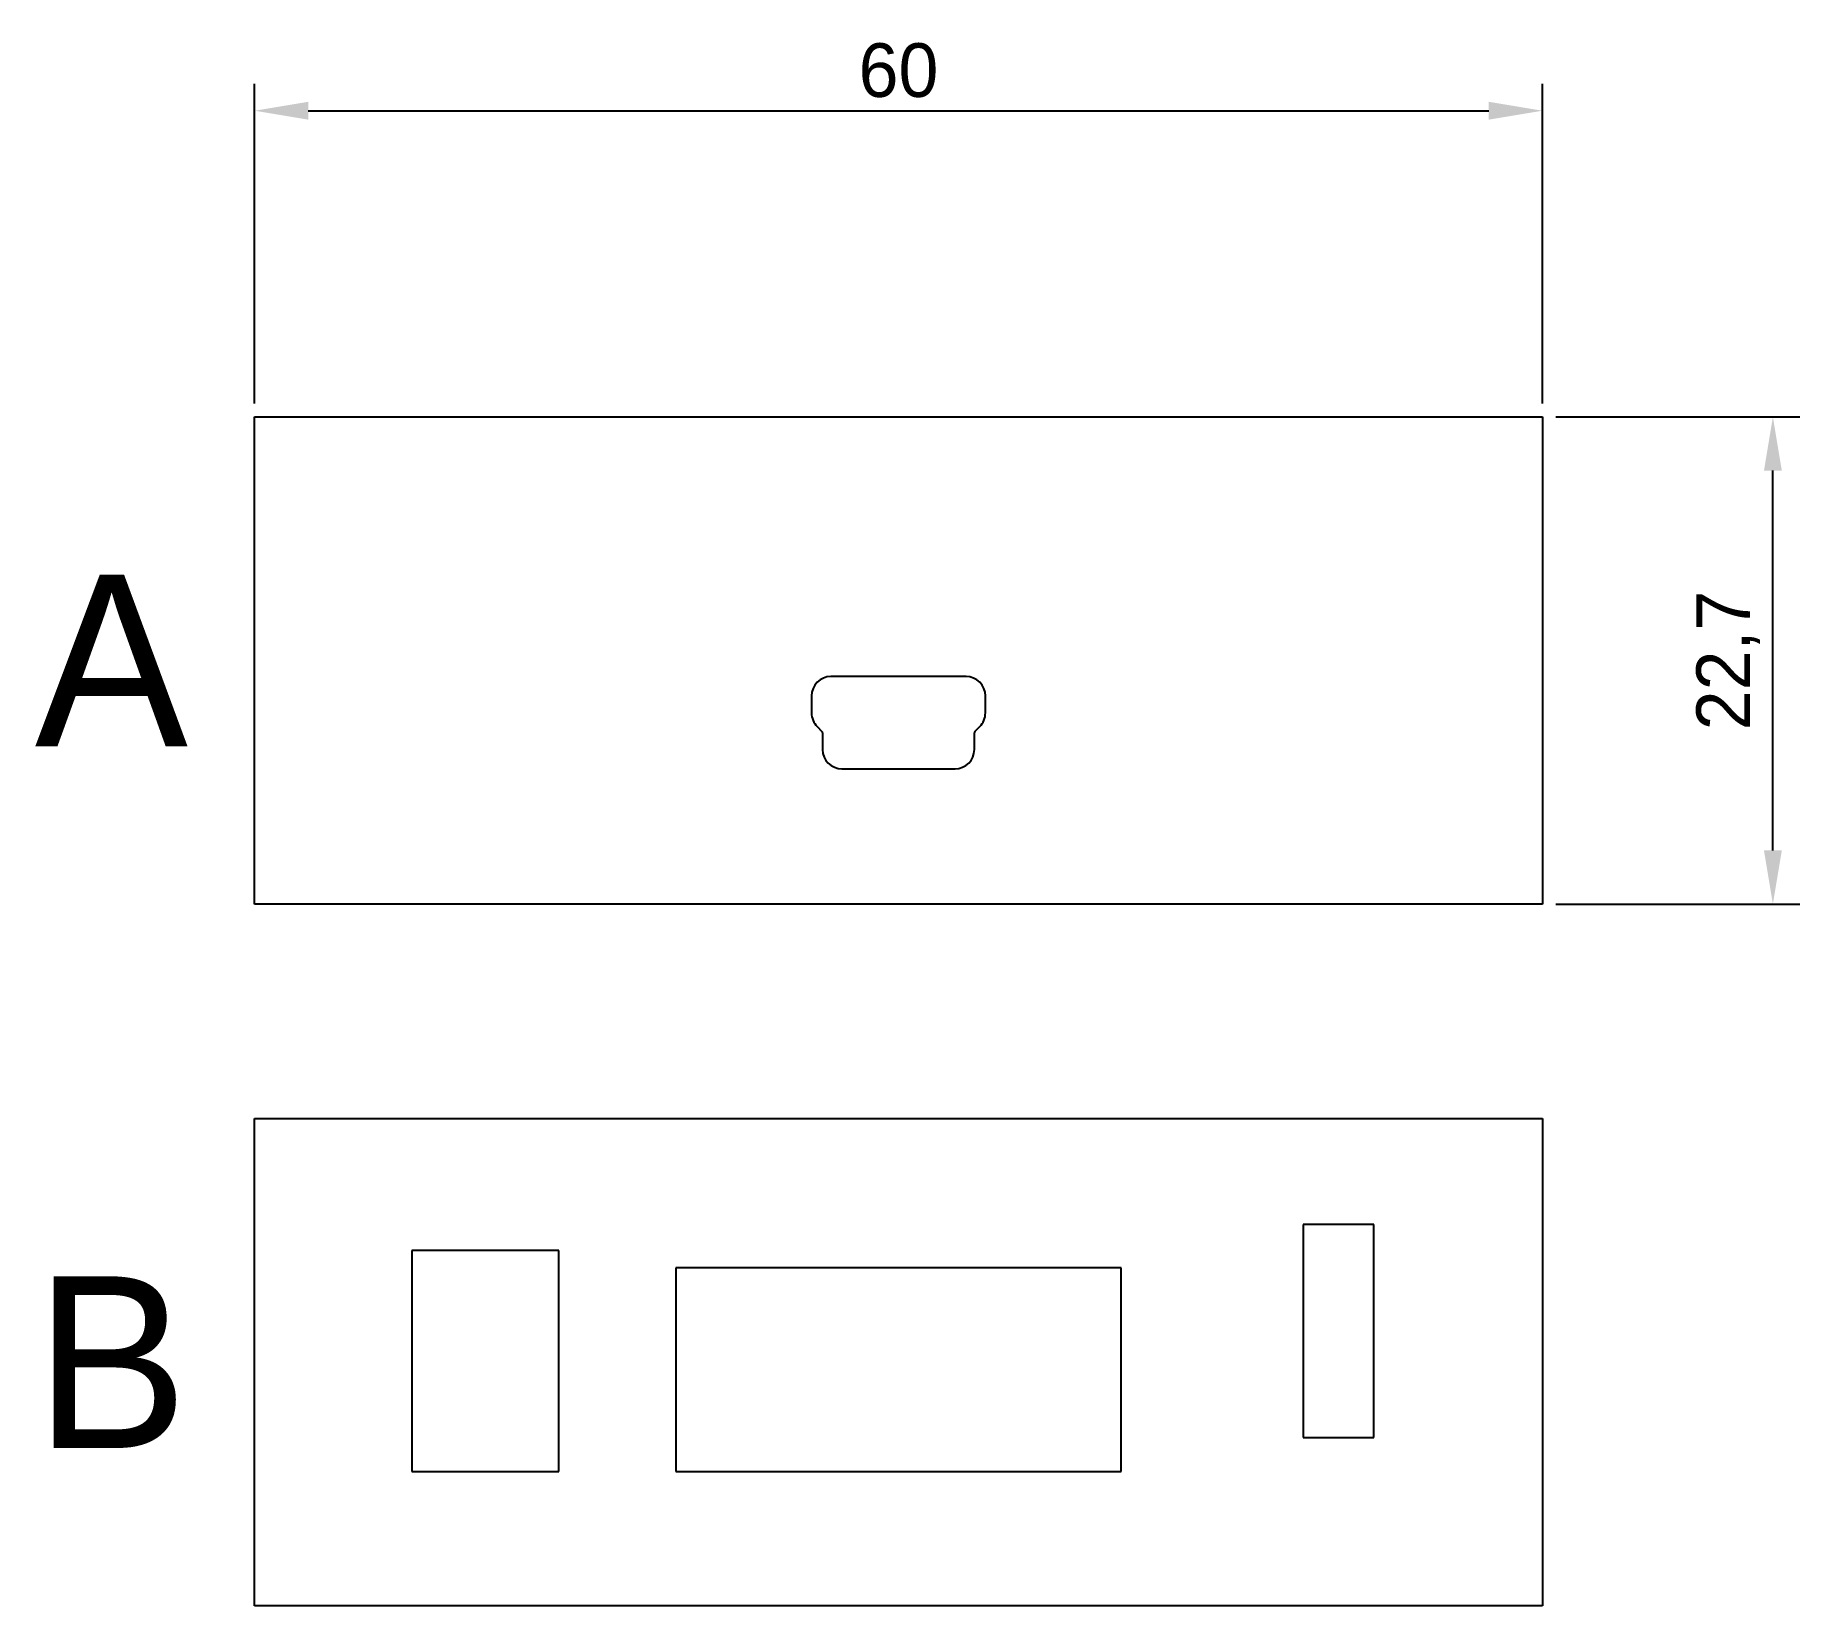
# Model space of a CAD drawing. Header units: millimetres. Extents: x -10.2 to 72, y 0 to 73.2.
import ezdxf

# ---------------------------------------------------------------- set-up
doc = ezdxf.new("R2010")
doc.units = ezdxf.units.MM
doc.dimstyles.new('ISO-25', dxfattribs={"dimtxt": 2.5, "dimasz": 2.5, "dimexe": 1.25, "dimexo": 0.625, "dimtad": 1, "dimtxsty": 'Standard', "dimcen": 2.5, "dimadec": 0, "dimazin": 0, "dimtfac": 1, "dimtmove": 0, "dimatfit": 3, "dimfxl": 1, "dimarcsym": 0})

# ---------------------------------------------------------------- blocks, each defined once
blk = doc.blocks.new('*D1')
at = {"color": 0, "lineweight": -2}
for p, q in [((0, 56.025), (0, 70.921)), ((60, 56.025), (60, 70.921)), ((2.5, 69.671), (57.5, 69.671))]:
    blk.add_line(p, q, dxfattribs=at)
at = {"color": 0}
for points in [[(2.5, 70.087), (2.5, 69.254), (0, 69.671)], [(57.5, 70.087), (57.5, 69.254), (60, 69.671)]]:
    blk.add_solid(points, dxfattribs=at)
at = {"layer": 'Defpoints', "color": 0}
for p in [(60, 69.671), (0, 55.4), (60, 55.4)]:
    blk.add_point(p, dxfattribs=at)
at = {"color": 0, "insert": (30, 71.546), "char_height": 2.5, "attachment_point": 5}
blk.add_mtext('60', dxfattribs=at)
blk = doc.blocks.new('*D2')
at = {"color": 0, "lineweight": -2}
for p, q in [((60.625, 55.4), (71.991, 55.4)), ((70.741, 35.2), (70.741, 52.9)), ((60.625, 32.7), (71.991, 32.7))]:
    blk.add_line(p, q, dxfattribs=at)
at = {"color": 0}
for points in [[(70.324, 52.9), (71.157, 52.9), (70.741, 55.4)], [(70.324, 35.2), (71.157, 35.2), (70.741, 32.7)]]:
    blk.add_solid(points, dxfattribs=at)
at = {"layer": 'Defpoints', "color": 0}
for p in [(60, 55.4), (70.741, 55.4), (60, 32.7)]:
    blk.add_point(p, dxfattribs=at)
at = {"color": 0, "insert": (68.657, 44.05), "char_height": 2.5, "attachment_point": 5, "rotation": 90}
blk.add_mtext('22,7', dxfattribs=at)

msp = doc.modelspace()

# ---------------------------------------------------------------- linework, layer by layer
for p, q in [((0, 32.7), (0, 55.4)), ((0, 55.4), (60, 55.4)), ((60, 55.4), (60, 32.7)), ((33.15, 43.3), (26.85, 43.3)), ((25.95, 42.4), (25.95, 41.603)), ((34.05, 41.603), (34.05, 42.4)), ((26.211, 40.97), (26.436, 40.742)), ((26.465, 40.672), (26.465, 39.9)), ((33.535, 39.9), (33.535, 40.672)), ((33.564, 40.742), (33.789, 40.97)), ((27.365, 39), (32.635, 39)), ((60, 32.7), (0, 32.7)), ((0, 0), (0, 22.7)), ((0, 22.7), (60, 22.7)), ((60, 22.7), (60, 0)), ((52.155, 17.76), (48.855, 17.76)), ((48.855, 17.76), (48.855, 7.84)), ((52.155, 7.84), (52.155, 17.76)), ((7.33, 16.55), (7.33, 6.25)), ((14.17, 16.55), (7.33, 16.55)), ((14.17, 6.25), (14.17, 16.55)), ((40.38, 15.75), (19.62, 15.75)), ((19.62, 15.75), (19.62, 6.25)), ((40.38, 6.25), (40.38, 15.75)), ((48.855, 7.84), (52.155, 7.84)), ((7.33, 6.25), (14.17, 6.25)), ((19.62, 6.25), (40.38, 6.25)), ((60, 0), (0, 0))]:
    msp.add_line(p, q)
for centre, radius, start, end in [((26.85, 42.4), 0.9, 90, 180), ((33.15, 42.4), 0.9, 360, 90), ((26.85, 41.603), 0.9, 180, 224.72321), ((33.15, 41.603), 0.9, 315.27679, 0), ((26.365, 40.672), 0.1, 0, 44.72321), ((33.635, 40.672), 0.1, 135.27679, 180), ((27.365, 39.9), 0.9, 180, 270), ((32.635, 39.9), 0.9, 270, 360)]:
    msp.add_arc(centre, radius, start, end)

# ---------------------------------------------------------------- texts
at = {"char_height": 8, "width": 10.23866, "attachment_point": 4}
for s, insert in [('A', (-10.239, 44.05)), ('B', (-10.239, 11.35))]:
    msp.add_mtext(s, dxfattribs=dict(at, insert=insert))

# ---------------------------------------------------------------- dimensions: what is measured, and where the dimension line sits
dim = msp.add_linear_dim(base=(60, 69.671), p1=(0, 55.4), p2=(60, 55.4), dimstyle='ISO-25')
dim.commit()
dim.dimension.update_dxf_attribs({"geometry": '*D1', "text_midpoint": (30, 71.546)})
dim = msp.add_linear_dim(base=(70.741, 55.4), p1=(60, 32.7), p2=(60, 55.4), angle=90, dimstyle='ISO-25')
dim.commit()
dim.dimension.update_dxf_attribs({"geometry": '*D2', "text_midpoint": (68.657, 44.05)})

doc.saveas('drawing.dxf')
